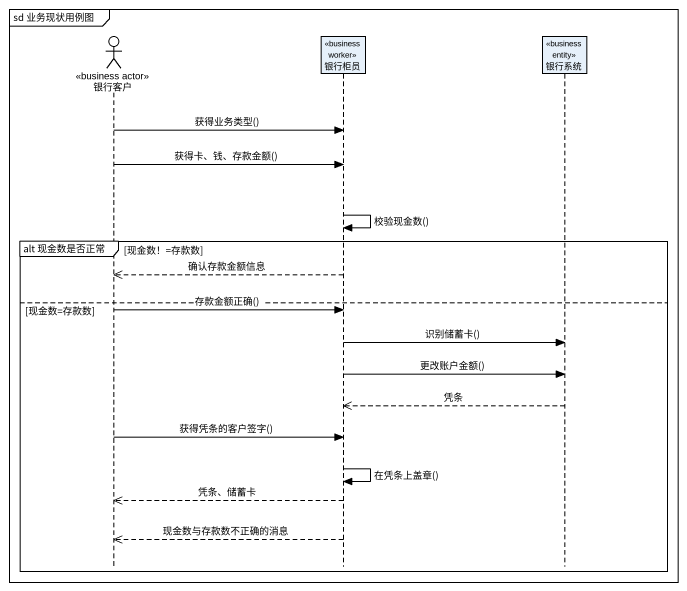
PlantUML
@startuml
mainframe sd 业务现状用例图
hide footbox
actor 银行客户 <<business actor>>
participant 银行柜员 <<business worker>>
participant 银行系统 <<business entity>>

银行客户 -> 银行柜员 : 获得业务类型()
银行客户 -> 银行柜员 : 获得卡、钱、存款金额()
银行柜员 -> 银行柜员 : 校验现金数()
group alt 现金数是否正常 [现金数！=存款数]
  银行柜员 -->> 银行客户 : 确认存款金额信息
else 现金数=存款数
  银行客户 -> 银行柜员 : 存款金额正确()
  银行柜员 -> 银行系统 : 识别储蓄卡()
  银行柜员 -> 银行系统 : 更改账户金额()
  银行系统 -->> 银行柜员 : 凭条
  银行客户 -> 银行柜员 : 获得凭条的客户签字()
  银行柜员 -> 银行柜员 : 在凭条上盖章()
  银行柜员 -->> 银行客户 : 凭条、储蓄卡
  银行柜员 -->> 银行客户 : 现金数与存款数不正确的消息
end
@enduml
